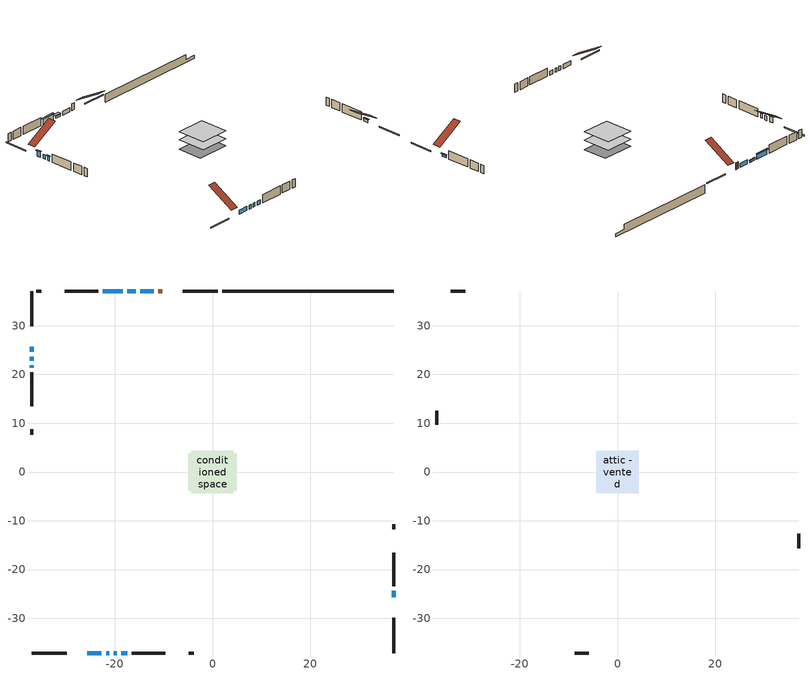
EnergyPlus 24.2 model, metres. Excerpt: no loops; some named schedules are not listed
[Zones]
conditioned space
 floor adiabatic (AdiabaticFloorConstruction): -4.35,-4.35 -4.35,4.35 4.35,4.35 4.35,-4.35 z0.92
 floor foundation (Slab1 construction): -4.95,-3.81 -4.95,3.81 4.95,3.81 4.95,-3.81 z-1.52
 wall outside (RimJoist1 construction): 1.11,37.09 -6.07,37.09 / -37.09,-37.09 -29.91,-37.09 / -37.09,37.09 -37.09,29.91 / 37.09,-37.09 37.09,-29.91 z0.92:1.22
 wall outside (AdiabaticWallConstruction 1): -10.27,37.09 -11.15,37.09 z0.92:2.95
 wall outside (AdiabaticWallConstruction): -37.09,25.71 -37.09,24.59 z0.92:2.55; -12.08,37.09 -14.8,37.09 / -37.09,23.67 -37.09,22.81 / -25.71,-37.09 -22.75,-37.09 / -21.82,-37.09 -21.14,-37.09 / -20.21,-37.09 -19.6,-37.09 / -18.67,-37.09 -17.5,-37.09 z0.92:2.14; 37.09,-25.71 37.09,-24.34 z0.92:1.68; -15.72,37.09 -17.5,37.09 z0.92:1.58; -18.43,37.09 -22.5,37.09 z0.92:2.5; -37.09,21.88 -37.09,21.32 z0.92:2.29
 wall outside (Wall1 construction): -23.42,37.09 -30.29,37.09 / -16.57,-37.09 -9.7,-37.09 / -37.09,20.39 -37.09,13.52 / 37.09,-23.41 37.09,-16.54 z0.92:3.36
 wall outside (Wall3 construction): -35.09,37.09 -36.16,37.09 / -4.91,-37.09 -3.83,-37.09 / -37.09,8.73 -37.09,7.65 / 37.09,-11.75 37.09,-10.67 z0.92:3.36
 wall foundation (FoundationWall1 construction): 2.04,37.09,-1.52 2.04,37.09,0.92 33.59,37.09,0.92 33.59,37.09,-0.62 37.09,37.09,-0.62 37.09,37.09,-1.52
 window (WindowConstruction 7): -37.09,25.71 -37.09,24.59 z0.92:2.54
 window (WindowConstruction 8): -12.08,37.09 -14.79,37.09 z0.92:2.14
 window (WindowConstruction 9): 37.09,-25.71 37.09,-24.34 z0.92:1.68
 window (WindowConstruction 10): -37.09,23.67 -37.09,22.81 z0.92:2.14
 window (WindowConstruction): -15.72,37.09 -17.5,37.09 z0.92:1.58
 window (WindowConstruction 1): -18.43,37.09 -22.5,37.09 z0.92:2.5
 window (WindowConstruction 2): -25.71,-37.09 -22.75,-37.09 z0.92:2.14
 window (WindowConstruction 3): -21.82,-37.09 -21.14,-37.09 z0.92:2.14
 window (WindowConstruction 4): -20.21,-37.09 -19.6,-37.09 z0.92:2.14
 window (WindowConstruction 5): -18.67,-37.09 -17.5,-37.09 z0.92:2.14
 window (WindowConstruction 6): -37.09,21.88 -37.09,21.32 z0.92:2.29
 door (Door): -10.27,37.09 -11.15,37.09 z0.92:2.95
 ceiling adiabatic (AdiabaticFloorConstruction): 4.35,-4.35 4.35,4.35 -4.35,4.35 -4.35,-4.35 z0.92
attic - vented
 floor to conditioned space (Floor1 construction Reversed): -4.34,-4.34 -4.34,4.34 4.34,4.34 4.34,-4.34 z3.36
 wall outside (Wall2 construction): -31.22,37.09 -34.16,37.09 / -8.77,-37.09 -5.84,-37.09 / -37.09,12.59 -37.09,9.66 / 37.09,-15.61 37.09,-12.68 z0.92:3.36
 roof outside (Roof1 construction): -9.34,37.09,3.36 -9.34,29.02,8.07 -7,29.02,8.07 -7,37.09,3.36; -26.64,-37.09,3.36 -26.64,-29.02,8.07 -28.98,-29.02,8.07 -28.98,-37.09,3.36; -37.09,26.64,3.36 -29.02,26.64,8.07 -29.02,28.98,8.07 -37.09,28.98,3.36; 37.09,-26.64,3.36 29.02,-26.64,8.07 29.02,-28.98,8.07 37.09,-28.98,3.36
shading: -37.09,24.39 -37.09,25.91 -37.5,25.91 -37.5,24.39 z2.75; 37.09,-24.14 37.09,-25.91 37.5,-25.91 37.5,-24.14 z1.88; -17.7,37.09 -15.52,37.09 -15.52,38 -17.7,38 z1.78; -22.7,37.09 -18.23,37.09 -18.23,37.5 -22.7,37.5 z2.7; -37.09,21.12 -37.09,22.08 -37.5,22.08 -37.5,21.12 z2.49
[Building]
Building 1: Terrain=Suburbs
[Site:Location]
Quebec Intl AP_QC: Latitude {deg}=46.8; Longitude {deg}=-71.38; Time Zone {hr}=-5; Elevation {m}=74; Keep Site Location Information=Yes
[Site:GroundTemperature:Shallow]
0.0108218, -2.24938, -2.43038, -1.3578, 2.94801, 7.23376, 10.9493, 13.303, 13.5029, 11.5886, 7.96783, 3.81355
[Site:WaterMainsTemperature]
Calculation Method=Schedule; Temperature Schedule=mains temperature schedule
[Material] Roughness=Rough; Thermal Absorptance=0.9
Name | Thickness {m} | Conductivity {W/m-K} | Density {kg/m3} | Specific Heat {J/kg-K} | Solar Absorptance | Visible Absorptance
asphalt or fiberglass shingles | 0.00635 | 0.162714 | 1121.4 | 1465.45 | 0.4 | 0.4
ceiling loosefill ins | 0.254 | 0.0480833 | 16.02 | 1046.75 | 0.7 | 0.7
ceiling stud and cavity | 0.1397 | 0.145572 | 65.682 | 1177.47 | 0.7 | 0.7
concrete 4.0 in. | 0.1016 | 1.803125 | 2242.8 | 837.4 | 0.7 | 0.7
concrete 8.0 in. | 0.2032 | 1.803125 | 2242.8 | 837.4 | 0.7 | 0.7
door material | 0.04445 | 0.0451087 | 512.64 | 1214.23 | 0.7 | 0.7
floor covering | 0.0127 | 0.0433444 | 54.468 | 1339.84 | 0.6 | 0.6
floor rigid ins; wall rigid ins 1 | 0.512978 | 0.029427 | 32.04 | 1214.23 | 0.7 | 0.7
floor stud and cavity | 0.1397 | 1.75129 | 37.0049 | 1207.88 | 0.7 | 0.7
furniture material conditioned space 1 | 0.1524 | 0.115458 | 640.8 | 1214.23 | 0.6 | 0.6
gypsum board | 0.0127 | 0.160291 | 801 | 837.4 | 0.6 | 0.6
osb sheathing 0.5 in. | 0.0127 | 0.115458 | 512.64 | 1214.23 | 0.7 | 0.7
osb sheathing 0.75 in. | 0.01905 | 0.115458 | 512.64 | 1214.23 | 0.7 | 0.7
osb sheathing 2.0 in. | 0.0508 | 0.115458 | 512.64 | 1214.23 | 0.7 | 0.7
rim joist rigid ins; wall rigid ins | 0.051816 | 0.029427 | 32.04 | 1214.23 | 0.7 | 0.7
rim joist stud and cavity | 0.0508 | 0.0371023 | 125.044 | 1163.47 | 0.6 | 0.6
wall stud and cavity | 0.1397 | 0.147745 | 139.0536 | 1170.24 | 0.7 | 0.7
wall stud and cavity 1 | 0.0889 | 6.1454 | 50.32683 | 1063.81 | 0.6 | 0.6
wall stud and cavity 2 | 0.1397 | 0.789273 | 139.0536 | 1170.24 | 0.7 | 0.7
wall stud and cavity 3 | 0.0889 | 0.380278 | 52.3479 | 1209.89 | 0.7 | 0.7
wall stud and cavity 4 | 0.0889 | 0.391764 | 83.0341 | 1211.67 | 0.7 | 0.7
wood siding | 0.0254 | 0.102417 | 544.68 | 1172.36 | 0.4 | 0.4
wood siding 1 | 0.00254 | 0.102417 | 544.68 | 1172.36 | 0.4 | 0.4
wood siding 2; wood siding 3; wood siding 4 | 0.0254 | 0.102417 | 544.68 | 1172.36 | 0.7 | 0.7
[WindowMaterial:SimpleGlazingSystem]
Name | U-Factor {W/m2-K} | Solar Heat Gain Coefficient
WindowMaterial | 2.82708 | 0.64
WindowMaterial 1 | 2.77143 | 0.65
WindowMaterial 2 | 2.86285 | 0.59
WindowMaterial 3 | 3.06442 | 0.56
WindowMaterial 4 | 3.11495 | 0.53
WindowMaterial 5 | 2.97868 | 0.6
WindowMaterial 6 | 3.12971 | 0.52
WindowMaterial 7 | 3.46699 | 0.7
WindowMaterial 8 | 2.83105 | 0.59
WindowMaterial 9 | 3.21545 | 0.54
[Construction]
AdiabaticFloorConstruction: floor stud and cavity, floor rigid ins, osb sheathing 0.75 in., floor covering
AdiabaticWallConstruction: wood siding 3, wall rigid ins 1, wall stud and cavity 3, gypsum board
AdiabaticWallConstruction 1: wood siding 4, wall rigid ins 1, wall stud and cavity 3, gypsum board
Door: door material
Floor1 construction Reversed: gypsum board, ceiling stud and cavity, ceiling loosefill ins
FoundationWall1 construction: concrete 8.0 in.
furniture construction conditioned space 1: furniture material conditioned space 1
PartitionWallConstruction: gypsum board, wall stud and cavity 4, gypsum board
RimJoist1 construction: wood siding 2, rim joist rigid ins, osb sheathing 2.0 in., rim joist stud and cavity
Roof1 construction: asphalt or fiberglass shingles
Slab1 construction: concrete 4.0 in.
Wall1 construction: wood siding, wall rigid ins, osb sheathing 0.5 in., wall stud and cavity, gypsum board
Wall2 construction: wood siding 1, wall stud and cavity 1
Wall3 construction: wood siding, wall rigid ins, osb sheathing 0.5 in., wall stud and cavity 2, gypsum board
WindowConstruction: WindowMaterial
WindowConstruction 1: WindowMaterial 1
WindowConstruction 10; WindowConstruction 9: WindowMaterial 9
WindowConstruction 2: WindowMaterial 2
WindowConstruction 3: WindowMaterial 3
WindowConstruction 4: WindowMaterial 4
WindowConstruction 5: WindowMaterial 5
WindowConstruction 6: WindowMaterial 6
WindowConstruction 7: WindowMaterial 7
WindowConstruction 8: WindowMaterial 8
[Zone] Multiplier=1; Part of Total Floor Area=Yes
Name | Volume {m3}
attic - vented | 55.0701
conditioned space | 387.2
[Space]
Name | Zone | Volume {m3}
attic - vented 1 | attic - vented | 55.0701
conditioned space 1 | conditioned space | 387.2
[ZoneInfiltration:EffectiveLeakageArea]
infil attic - vented 1: Zone or Space=attic - vented 1; Schedule=Always On Discrete; Effective Air Leakage Area {cm2}=2786.95; Stack Coefficient=0.000497097; Wind Coefficient=1.5064e-05
[ZoneMixing]
whole house fan mix: Zone or Space=attic - vented; Schedule=Always On Continuous; Design Flow Rate Calculation Method=Flow/Zone; Design Flow Rate {m3/s}=0; Source Zone or Space=conditioned space
[SurfaceProperty:ExposedFoundationPerimeter]
Slab1: Exposed Perimeter Calculation Method=TotalExposedPerimeter; Total Exposed Perimeter {m}=35.052
[InternalMass] Zone or ZoneList=conditioned space; Space or SpaceList=conditioned space 1
Name | Construction | Surface Area {m2}
furniture mass conditioned space 1 | furniture construction conditioned space 1 | 60.4004
partition wall mass | PartitionWallConstruction | 151.001
[Lights]
interior lighting: Zone or ZoneList or Space or SpaceList=conditioned space 1; Schedule=interior lighting schedule; Design Level Calculation Method=LightingLevel; Lighting Level {W}=343.2; Return Air Fraction=0; Fraction Radiant=0.6; Fraction Visible=0.2; Fraction Replaceable=1
[People]
occupants: Zone or ZoneList or Space or SpaceList=conditioned space 1; Number of People Schedule=occupants schedule; Number of People Calculation Method=People; Number of People=3; Fraction Radiant=0.314171; Sensible Heat Fraction=0.56303; Activity Level Schedule=occupants activity schedule; Carbon Dioxide Generation Rate {m3/s-W}=0; Enable ASHRAE 55 Comfort Warnings=No; Mean Radiant Temperature Calculation Type=EnclosureAveraged
[ElectricEquipment] Zone or ZoneList or Space or SpaceList=conditioned space 1; Design Level Calculation Method=EquipmentLevel
Name | Schedule | Design Level {W} | Fraction Latent | Fraction Radiant | Fraction Lost
clothes dryer | clothes dryer schedule | 140.772 | 0.015 | 0.081 | 0.85
clothes washer | clothes washer schedule | 32.1985 | 0.03 | 0.162 | 0.7
cooking range | cooking range schedule | 215.147 | 0.08 | 0.432 | 0.2
dishwasher | dishwasher schedule | 66.8632 | 0.3 | 0.18 | 0.4
fridge | fridge schedule | 72.9452 | 0 | 0.6 | 0
mech vent house fan | mech vent house fan schedule | 19.9167 | 0 | 0 | 0.5
mech vent house fan cfis | mech vent house fan cfis schedule | 0 | 0 | 0 | 0
mech vent range fan 0 | mech vent range fan 0 schedule | 57 | 0 | 0 | 1
misc plug loads | misc plug loads schedule | 494.7 | 0.045 | 0.513 | 0.1
whole house fan | Always On Discrete | 0 | 0 | 0 | 1
[OtherEquipment] Zone or ZoneList or Space or SpaceList=conditioned space 1; Design Level Calculation Method=EquipmentLevel
Name | Fuel Type | Schedule | Design Level {W} | Fraction Latent | Fraction Radiant | Fraction Lost
clothes dryer 1 | Electricity | clothes dryer schedule | 0 | 0.015 | 0.081 | 0.85
cooking range 1 | Electricity | cooking range schedule | 0 | 0.08 | 0.432 | 0.2
general water use latent | None | general water use schedule | 62.594 | 1 | 0 | 0
general water use sensible | None | general water use schedule | -61.6891 | 0 | 0.6 | 0
mech vent house fan latent load | None | Always On Discrete | 0 | 1 | 0 | 0
mech vent house fan sensible load | None | Always On Discrete | 0 | 0 | 0 | 0
water heater energy adjustment1 | Electricity | Always On Discrete | 0.01 | 0 | 0 | 1
[ZoneInfiltration:DesignFlowRate] Zone or ZoneList or Space or SpaceList=conditioned space 1; Schedule=Always On Discrete; Design Flow Rate Calculation Method=Flow/Zone; Design Flow Rate {m3/s}=0
infil flow; natural vent flow; whole house fan flow
[ZoneControl:Thermostat]
conditioned space Thermostat: Zone or ZoneList=conditioned space; Control Type Schedule=conditioned space Thermostat Schedule; Control 1=conditioned space temperature setpoint; Temperature Difference Between Cutout And Setpoint {deltaC}=0
[ZoneHVAC:Baseboard:Convective:Electric]
electric baseboard: Availability Schedule=Always On Discrete; Heating Design Capacity {W}=19794; Efficiency=1
[Zone equipment]
conditioned space: electric baseboard
[Foundation:Kiva]
Foundation Kiva 1: Initial Indoor Air Temperature {C}=18; Wall Height Above Grade {m}=0.919978; Wall Depth Below Slab {m}=0.2032
[Foundation:Kiva:Settings]
Soil Conductivity {W/m-K}=0.849921; Soil Density {kg/m3}=1842.3; Soil Specific Heat {J/kg-K}=418.7; Ground Solar Absorptivity=0.9; Ground Thermal Absorptivity=0.9; Ground Surface Roughness {m}=0.03; Far-Field Width {m}=40; Deep-Ground Boundary Condition=ZeroFlux; Deep-Ground Depth {m}=40; Minimum Cell Dimension {m}=0.2; Maximum Cell Growth Coefficient=3; Simulation Timestep=Timestep
[Exterior:Lights]
exterior lighting: Schedule=exterior lighting schedule; Design Level {W}=75.6
[EnergyManagementSystem:GlobalVariable]
infil_program_Qfan
infil_program_Qinf
natural_vent_program_Qnv
natural_vent_program_Qwhf
[EnergyManagementSystem:Sensor]
Name | Output:Variable or Output:Meter Index Key | Output:Variable or Output:Meter
airflow_gain | infil flow | Infiltration Sensible Heat Gain Energy
airflow_gain_1 | natural vent flow | Infiltration Sensible Heat Gain Energy
airflow_gain_2 | whole house fan flow | Infiltration Sensible Heat Gain Energy
airflow_loss | infil flow | Infiltration Sensible Heat Loss Energy
airflow_loss_1 | natural vent flow | Infiltration Sensible Heat Loss Energy
airflow_loss_2 | whole house fan flow | Infiltration Sensible Heat Loss Energy
clg_load_cond |  | Cooling:EnergyTransfer:Zone:CONDITIONED SPACE
clg_sp_s; clg_sp_s_1 | cooling setpoint | Schedule Value
clothes_dryer_exhaust_0_sch_s | clothes dryer exhaust 0 schedule | Schedule Value
conditioned_space_clg_unmet_s | conditioned space | Zone Cooling Setpoint Not Met Time
conditioned_space_htg_unmet_s | conditioned space | Zone Heating Setpoint Not Met Time
cool_season | cooling season schedule | Schedule Value
fridge_tin_s | conditioned space | Zone Mean Air Temperature
htg_load_cond |  | Heating:EnergyTransfer:Zone:CONDITIONED SPACE
htg_sp_s; htg_sp_s_1 | heating setpoint | Schedule Value
ig_ee_conv | clothes dryer | Electric Equipment Convective Heating Energy
ig_ee_conv_2 | cooking range | Electric Equipment Convective Heating Energy
ig_ee_conv_4 | fridge | Electric Equipment Convective Heating Energy
ig_ee_conv_5 | misc plug loads | Electric Equipment Convective Heating Energy
ig_ee_conv_6 | whole house fan | Electric Equipment Convective Heating Energy
ig_ee_rad | clothes dryer | Electric Equipment Radiant Heating Energy
ig_ee_rad_2 | cooking range | Electric Equipment Radiant Heating Energy
ig_ee_rad_4 | fridge | Electric Equipment Radiant Heating Energy
ig_ee_rad_5 | misc plug loads | Electric Equipment Radiant Heating Energy
ig_ee_rad_6 | whole house fan | Electric Equipment Radiant Heating Energy
ig_lgt_conv | interior lighting | Lights Convective Heating Energy
ig_lgt_rad | interior lighting | Lights Radiant Heating Energy
ig_lgt_vis | interior lighting | Lights Visible Radiation Heating Energy
ig_oe_conv | clothes dryer 1 | Other Equipment Convective Heating Energy
ig_oe_conv_1 | cooking range 1 | Other Equipment Convective Heating Energy
ig_oe_conv_2 | general water use latent | Other Equipment Convective Heating Energy
ig_oe_conv_3 | general water use sensible | Other Equipment Convective Heating Energy
ig_oe_conv_4 | water heater energy adjustment1 | Other Equipment Convective Heating Energy
ig_oe_rad | clothes dryer 1 | Other Equipment Radiant Heating Energy
ig_oe_rad_1 | cooking range 1 | Other Equipment Radiant Heating Energy
ig_oe_rad_2 | general water use latent | Other Equipment Radiant Heating Energy
ig_oe_rad_3 | general water use sensible | Other Equipment Radiant Heating Energy
ig_oe_rad_4 | water heater energy adjustment1 | Other Equipment Radiant Heating Energy
ig_ppl_conv | occupants | People Convective Heating Energy
ig_ppl_rad | occupants | People Radiant Heating Energy
im_conv | furniture mass conditioned space 1 | Surface Inside Face Convection Heat Gain Energy
im_conv_1 | partition wall mass | Surface Inside Face Convection Heat Gain Energy
im_ig | furniture mass conditioned space 1 | Surface Inside Face Internal Gains Radiation Heat Gain Energy
im_ig_1 | partition wall mass | Surface Inside Face Internal Gains Radiation Heat Gain Energy
im_lgt | furniture mass conditioned space 1 | Surface Inside Face Lights Radiation Heat Gain Energy
im_lgt_1 | partition wall mass | Surface Inside Face Lights Radiation Heat Gain Energy
im_sol | furniture mass conditioned space 1 | Surface Inside Face Solar Radiation Heat Gain Energy
im_sol_1 | partition wall mass | Surface Inside Face Solar Radiation Heat Gain Energy
im_surf | furniture mass conditioned space 1 | Surface Inside Face Net Surface Thermal Radiation Heat Gain Energy
im_surf_1 | partition wall mass | Surface Inside Face Net Surface Thermal Radiation Heat Gain Energy
mech_vent_range_fan_0_sch_s | mech vent range fan 0 schedule | Schedule Value
mv_conv | mech vent house fan | Electric Equipment Convective Heating Energy
mv_conv_1 | mech vent house fan cfis | Electric Equipment Convective Heating Energy
mv_conv_2 | mech vent range fan 0 | Electric Equipment Convective Heating Energy
mv_conv_3 | mech vent house fan latent load | Other Equipment Convective Heating Energy
mv_conv_4 | mech vent house fan sensible load | Other Equipment Convective Heating Energy
mv_rad | mech vent house fan | Electric Equipment Radiant Heating Energy
mv_rad_1 | mech vent house fan cfis | Electric Equipment Radiant Heating Energy
mv_rad_2 | mech vent range fan 0 | Electric Equipment Radiant Heating Energy
mv_rad_3 | mech vent house fan latent load | Other Equipment Radiant Heating Energy
mv_rad_4 | mech vent house fan sensible load | Other Equipment Radiant Heating Energy
natural_vent_s | natural vent schedule | Schedule Value
out_pb_s |  | Site Outdoor Air Barometric Pressure
out_wt_s |  | Site Outdoor Air Humidity Ratio
site_vw_s |  | Site Wind Speed
ss_back_out | Window1 | Surface Window Shortwave from Zone Back Out Window Heat Transfer Rate
ss_back_out_1 | Window10 | Surface Window Shortwave from Zone Back Out Window Heat Transfer Rate
ss_back_out_10 | Window9 | Surface Window Shortwave from Zone Back Out Window Heat Transfer Rate
ss_back_out_2 | Window12 | Surface Window Shortwave from Zone Back Out Window Heat Transfer Rate
ss_back_out_3 | Window13 | Surface Window Shortwave from Zone Back Out Window Heat Transfer Rate
ss_back_out_4 | Window2 | Surface Window Shortwave from Zone Back Out Window Heat Transfer Rate
ss_back_out_5 | Window3 | Surface Window Shortwave from Zone Back Out Window Heat Transfer Rate
ss_back_out_6 | Window5 | Surface Window Shortwave from Zone Back Out Window Heat Transfer Rate
ss_back_out_7 | Window6 | Surface Window Shortwave from Zone Back Out Window Heat Transfer Rate
ss_back_out_8 | Window7 | Surface Window Shortwave from Zone Back Out Window Heat Transfer Rate
ss_back_out_9 | Window8 | Surface Window Shortwave from Zone Back Out Window Heat Transfer Rate
ss_conv | Door1 | Surface Inside Face Convection Heat Gain Energy
ss_conv_1 | Window1 | Surface Inside Face Convection Heat Gain Energy
ss_conv_10 | Window8 | Surface Inside Face Convection Heat Gain Energy
ss_conv_11 | Window9 | Surface Inside Face Convection Heat Gain Energy
ss_conv_2 | Window10 | Surface Inside Face Convection Heat Gain Energy
ss_conv_3 | Window12 | Surface Inside Face Convection Heat Gain Energy
ss_conv_4 | Window13 | Surface Inside Face Convection Heat Gain Energy
ss_conv_5 | Window2 | Surface Inside Face Convection Heat Gain Energy
ss_conv_6 | Window3 | Surface Inside Face Convection Heat Gain Energy
ss_conv_7 | Window5 | Surface Inside Face Convection Heat Gain Energy
ss_conv_8 | Window6 | Surface Inside Face Convection Heat Gain Energy
ss_conv_9 | Window7 | Surface Inside Face Convection Heat Gain Energy
ss_ig | Door1 | Surface Inside Face Internal Gains Radiation Heat Gain Energy
ss_ig_1 | Window1 | Surface Inside Face Internal Gains Radiation Heat Gain Energy
ss_ig_10 | Window8 | Surface Inside Face Internal Gains Radiation Heat Gain Energy
ss_ig_11 | Window9 | Surface Inside Face Internal Gains Radiation Heat Gain Energy
ss_ig_2 | Window10 | Surface Inside Face Internal Gains Radiation Heat Gain Energy
ss_ig_3 | Window12 | Surface Inside Face Internal Gains Radiation Heat Gain Energy
ss_ig_4 | Window13 | Surface Inside Face Internal Gains Radiation Heat Gain Energy
ss_ig_5 | Window2 | Surface Inside Face Internal Gains Radiation Heat Gain Energy
ss_ig_6 | Window3 | Surface Inside Face Internal Gains Radiation Heat Gain Energy
ss_ig_7 | Window5 | Surface Inside Face Internal Gains Radiation Heat Gain Energy
ss_ig_8 | Window6 | Surface Inside Face Internal Gains Radiation Heat Gain Energy
ss_ig_9 | Window7 | Surface Inside Face Internal Gains Radiation Heat Gain Energy
ss_lgt | Door1 | Surface Inside Face Lights Radiation Heat Gain Energy
ss_sol | Door1 | Surface Inside Face Solar Radiation Heat Gain Energy
ss_surf | Door1 | Surface Inside Face Net Surface Thermal Radiation Heat Gain Energy
ss_surf_1 | Window1 | Surface Inside Face Net Surface Thermal Radiation Heat Gain Energy
ss_surf_10 | Window8 | Surface Inside Face Net Surface Thermal Radiation Heat Gain Energy
ss_surf_11 | Window9 | Surface Inside Face Net Surface Thermal Radiation Heat Gain Energy
ss_surf_2 | Window10 | Surface Inside Face Net Surface Thermal Radiation Heat Gain Energy
ss_surf_3 | Window12 | Surface Inside Face Net Surface Thermal Radiation Heat Gain Energy
ss_surf_4 | Window13 | Surface Inside Face Net Surface Thermal Radiation Heat Gain Energy
ss_surf_5 | Window2 | Surface Inside Face Net Surface Thermal Radiation Heat Gain Energy
ss_surf_6 | Window3 | Surface Inside Face Net Surface Thermal Radiation Heat Gain Energy
ss_surf_7 | Window5 | Surface Inside Face Net Surface Thermal Radiation Heat Gain Energy
ss_surf_8 | Window6 | Surface Inside Face Net Surface Thermal Radiation Heat Gain Energy
ss_surf_9 | Window7 | Surface Inside Face Net Surface Thermal Radiation Heat Gain Energy
ss_trans_in | Window1 | Surface Window Transmitted Solar Radiation Rate
ss_trans_in_1 | Window10 | Surface Window Transmitted Solar Radiation Rate
ss_trans_in_10 | Window9 | Surface Window Transmitted Solar Radiation Rate
ss_trans_in_2 | Window12 | Surface Window Transmitted Solar Radiation Rate
ss_trans_in_3 | Window13 | Surface Window Transmitted Solar Radiation Rate
ss_trans_in_4 | Window2 | Surface Window Transmitted Solar Radiation Rate
ss_trans_in_5 | Window3 | Surface Window Transmitted Solar Radiation Rate
ss_trans_in_6 | Window5 | Surface Window Transmitted Solar Radiation Rate
ss_trans_in_7 | Window6 | Surface Window Transmitted Solar Radiation Rate
ss_trans_in_8 | Window7 | Surface Window Transmitted Solar Radiation Rate
ss_trans_in_9 | Window8 | Surface Window Transmitted Solar Radiation Rate
ss_trans_out | Window1 | Surface Inside Face Initial Transmitted Diffuse Transmitted Out Window Solar Radiation Rate
ss_trans_out_1 | Window10 | Surface Inside Face Initial Transmitted Diffuse Transmitted Out Window Solar Radiation Rate
ss_trans_out_10 | Window9 | Surface Inside Face Initial Transmitted Diffuse Transmitted Out Window Solar Radiation Rate
ss_trans_out_2 | Window12 | Surface Inside Face Initial Transmitted Diffuse Transmitted Out Window Solar Radiation Rate
ss_trans_out_3 | Window13 | Surface Inside Face Initial Transmitted Diffuse Transmitted Out Window Solar Radiation Rate
ss_trans_out_4 | Window2 | Surface Inside Face Initial Transmitted Diffuse Transmitted Out Window Solar Radiation Rate
ss_trans_out_5 | Window3 | Surface Inside Face Initial Transmitted Diffuse Transmitted Out Window Solar Radiation Rate
ss_trans_out_6 | Window5 | Surface Inside Face Initial Transmitted Diffuse Transmitted Out Window Solar Radiation Rate
ss_trans_out_7 | Window6 | Surface Inside Face Initial Transmitted Diffuse Transmitted Out Window Solar Radiation Rate
ss_trans_out_8 | Window7 | Surface Inside Face Initial Transmitted Diffuse Transmitted Out Window Solar Radiation Rate
ss_trans_out_9 | Window8 | Surface Inside Face Initial Transmitted Diffuse Transmitted Out Window Solar Radiation Rate
s_conv | Floor1 | Surface Inside Face Convection Heat Gain Energy
s_conv_1 | FoundationWall1 | Surface Inside Face Convection Heat Gain Energy
s_conv_10 | Wall1:180 | Surface Inside Face Convection Heat Gain Energy
s_conv_11 | Wall1:270 | Surface Inside Face Convection Heat Gain Energy
s_conv_12 | Wall1:90 | Surface Inside Face Convection Heat Gain Energy
s_conv_13 | Wall3:0 | Surface Inside Face Convection Heat Gain Energy
s_conv_14 | Wall3:180 | Surface Inside Face Convection Heat Gain Energy
s_conv_15 | Wall3:270 | Surface Inside Face Convection Heat Gain Energy
s_conv_16 | Wall3:90 | Surface Inside Face Convection Heat Gain Energy
s_conv_2 | inferred conditioned ceiling | Surface Inside Face Convection Heat Gain Energy
s_conv_3 | inferred conditioned floor | Surface Inside Face Convection Heat Gain Energy
s_conv_4 | RimJoist1:0 | Surface Inside Face Convection Heat Gain Energy
s_conv_5 | RimJoist1:180 | Surface Inside Face Convection Heat Gain Energy
s_conv_6 | RimJoist1:270 | Surface Inside Face Convection Heat Gain Energy
s_conv_7 | RimJoist1:90 | Surface Inside Face Convection Heat Gain Energy
s_conv_8 | Slab1 | Surface Inside Face Convection Heat Gain Energy
s_conv_9 | Wall1:0 | Surface Inside Face Convection Heat Gain Energy
s_ig | Floor1 | Surface Inside Face Internal Gains Radiation Heat Gain Energy
s_ig_1 | FoundationWall1 | Surface Inside Face Internal Gains Radiation Heat Gain Energy
s_ig_10 | Wall1:180 | Surface Inside Face Internal Gains Radiation Heat Gain Energy
s_ig_11 | Wall1:270 | Surface Inside Face Internal Gains Radiation Heat Gain Energy
s_ig_12 | Wall1:90 | Surface Inside Face Internal Gains Radiation Heat Gain Energy
